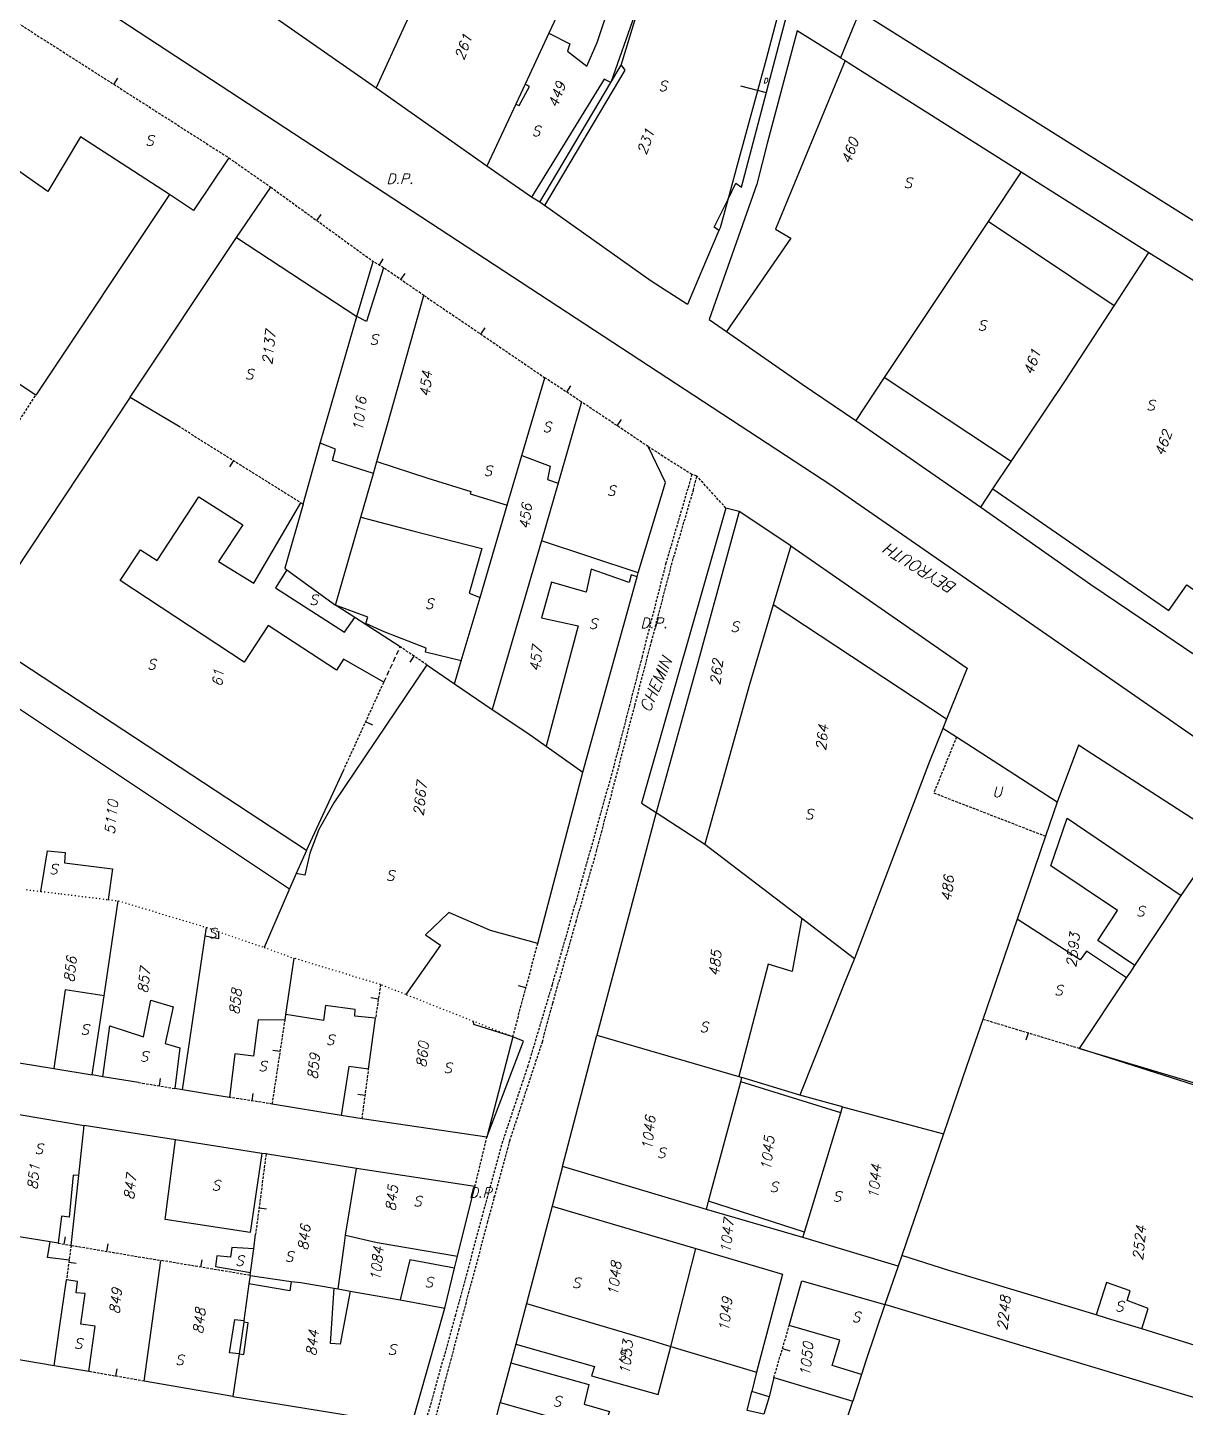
# Model space of a CAD drawing. Extents: x -334462 to -332769, y -29481 to -26664.
# Drawn here: x -334014.3 to -333899.5, y -28068.9 to -27932.1 of the extents above; entities that cross this region are included whole.
import ezdxf
from ezdxf.enums import TextEntityAlignment as Align

# ---------------------------------------------------------------- set-up
doc = ezdxf.new("R2010")
doc.units = 0
doc.header["$MEASUREMENT"] = 0
for name, pattern in [('DASHED', [0.75, 0.5, -0.25]), ('DOT', [0.25, 0, -0.25]), ('HIDDEN', [0.375, 0.25, -0.125])]:
    doc.linetypes.add(name, pattern=pattern)
for name, color, linetype in [('17', 7, 'CONTINUOUS'), ('18', 7, 'CONTINUOUS'), ('DP$DIVIDING$LINE', 7, 'CONTINUOUS'), ('EASEMENT$BOUNDA$', 7, 'CONTINUOUS'), ('ENC$$ST$$A$$TEXT', 7, 'CONTINUOUS'), ('MAP$SHEET$BOUND$', 7, 'CONTINUOUS'), ('PARCEL$BOUNDARY', 7, 'CONTINUOUS'), ('PARCEL$NUMBER', 7, 'CONTINUOUS'), ('STREET$TEXT', 7, 'CONTINUOUS'), ('STRUC$$FOOTPRINT', 7, 'CONTINUOUS')]:
    doc.layers.add(name, color=color, linetype=linetype)
doc.styles.add('ITALICT', font='ITALICT', dxfattribs={"height": 0.2})

msp = doc.modelspace()

# ---------------------------------------------------------------- linework, layer by layer
at = {"layer": '17', "color": 1, "linetype": 'Continuous'}
for p, q in [((-333975.96, -27994.38), (-333976.38, -27995)), ((-334010.17, -28054.47), (-334009.43, -28054.58)), ((-334005.5, -28065.78), (-334005.37, -28065.04))]:
    msp.add_line(p, q, dxfattribs=at)
at = {"layer": '17', "color": 5, "linetype": 'Continuous'}
for p, q in [((-333980.74, -28000.9), (-333980.06, -28001.21)), ((-333915.07, -28031.75), (-333915.29, -28032.47))]:
    msp.add_line(p, q, dxfattribs=at)
at = {"layer": '18', "color": 1, "linetype": 'Continuous'}
for p, q in [((-334005.71, -27937.71), (-334005.31, -27937.08)), ((-333985.59, -27951.2), (-333985.15, -27950.59)), ((-333979.39, -27955.63), (-333979, -27954.99)), ((-333977.26, -27957.06), (-333976.84, -27956.44)), ((-333969.33, -27962.46), (-333968.9, -27961.85)), ((-333960.82, -27968.22), (-333960.4, -27967.6)), ((-333955.82, -27971.55), (-333955.4, -27970.93)), ((-333964.86, -28027.27), (-333965.59, -28027.08)), ((-333979.48, -28028.38), (-333980.22, -28028.26)), ((-333989.21, -28033.58), (-333989.96, -28033.47)), ((-334001.2, -28037), (-334001.08, -28036.26)), ((-333992.01, -28038.48), (-333991.89, -28037.74)), ((-333980.79, -28037.93), (-333981.53, -28037.83)), ((-333991.32, -28049.09), (-333990.58, -28049.19)), ((-334010.62, -28052.69), (-334010.5, -28051.95)), ((-334006.41, -28053.4), (-334006.29, -28052.65)), ((-333997.08, -28054.96), (-333996.96, -28054.22)), ((-333939.42, -28063.04), (-333938.71, -28063.25))]:
    msp.add_line(p, q, dxfattribs=at)
at = {"layer": '18', "color": 2, "linetype": 'Continuous'}
msp.add_line((-333993.85, -27974.99), (-333994.25, -27975.63), dxfattribs=at)
at = {"layer": 'DP$DIVIDING$LINE', "color": 30, "linetype": 'HIDDEN'}
for p, q in [((-333994.31, -27944.99), (-333990.16, -27947.89)), ((-334016.69, -27973.51), (-334013.45, -27968.52)), ((-333952.74, -27973.61), (-333948.4, -27976.37)), ((-333945.03, -27979.71), (-333947.92, -27976.54)), ((-333969.92, -28046.98), (-333968.73, -28042.09))]:
    msp.add_line(p, q, dxfattribs=at)
at = {"layer": 'DP$DIVIDING$LINE', "color": 2, "linetype": 'HIDDEN'}
msp.add_line((-333947.92, -27976.54), (-333948.4, -27976.37), dxfattribs=at)
for points in [[(-333948.4, -27976.37), (-333950.98, -27985.17), (-333953.35, -27994.44), (-333956.15, -28005.3), (-333959.31, -28016.59), (-333962.26, -28026.96), (-333964.67, -28035.01), (-333967.18, -28042.51), (-333969.17, -28049.78), (-333971.83, -28059.69), (-333974.81, -28070.3), (-333975.41, -28073.28), (-333976.28, -28079.36), (-333977.24, -28085.43), (-333979.49, -28095.94), (-333981.41, -28105.38), (-333982.33, -28109.07), (-333983.79, -28113.72), (-333985.07, -28116.95), (-333986.77, -28120.89), (-333988.22, -28124.19), (-333989, -28125.27)], [(-333974.03, -28070.8), (-333973.08, -28067.14), (-333971.51, -28061.22), (-333968.66, -28050.56), (-333966.46, -28042.43), (-333963.23, -28032.64), (-333962.2, -28028.8), (-333959.88, -28020.71), (-333957.85, -28013.71), (-333954.06, -27999.26), (-333952.41, -27992.95), (-333950.32, -27984.96), (-333948.26, -27977.93), (-333947.92, -27976.54)]]:
    msp.add_lwpolyline(points, dxfattribs=at)
at = {"layer": 'EASEMENT$BOUNDA$', "color": 3, "linetype": 'HIDDEN'}
msp.add_lwpolyline([(-333922.18, -28002.41), (-333924.42, -28007.95), (-333913.34, -28012.24)], dxfattribs=at)
at = {"layer": 'ENC$$ST$$A$$TEXT', "color": 1, "linetype": 'Continuous'}
msp.add_line((-333941.02, -27938.53), (-333943.54, -27937.87), dxfattribs=at)
at = {"layer": 'MAP$SHEET$BOUND$', "color": 6, "linetype": 'Continuous'}
msp.add_lwpolyline([(-334051.2, -27899.63), (-334011.34, -27927.19), (-333934.63, -27977.41), (-333882.66, -28013.43), (-333877.31, -28017.15)], dxfattribs=at)
at = {"layer": 'PARCEL$BOUNDARY', "color": 2, "linetype": 'HIDDEN'}
for p, q in [((-334021.21, -27927.8), (-333994.31, -27944.99)), ((-333990.16, -27947.89), (-333980.01, -27955.25)), ((-333978.98, -27955.88), (-333980.01, -27955.25)), ((-333974.97, -27958.64), (-333978.98, -27955.88)), ((-333959.36, -27969.18), (-333962.98, -27966.79)), ((-333952.74, -27973.61), (-333959.36, -27969.18)), ((-333999.31, -27971.57), (-333987.16, -27979.19)), ((-333974.68, -27995.25), (-333977.32, -27993.46)), ((-333982.96, -28005.74), (-333978.94, -27996.96)), ((-333966.16, -28032.14), (-333963.69, -28022.88)), ((-333979.27, -28026.95), (-333979.77, -28030.28)), ((-333990, -28038.79), (-333988.74, -28030.47)), ((-333909.97, -28033.3), (-333919.55, -28030.4)), ((-333981.1, -28040.27), (-333980.45, -28035.32)), ((-334003.26, -28036.65), (-333999.67, -28037.25)), ((-333990, -28038.79), (-333994.24, -28038.13)), ((-334011.23, -28052.59), (-334009.94, -28052.8)), ((-334009.94, -28052.8), (-334010.15, -28054.28)), ((-334009.94, -28052.8), (-334001.05, -28054.3)), ((-334010.15, -28054.28), (-334010.41, -28056.21)), ((-333992.21, -28055.78), (-334001.05, -28054.3)), ((-333940.28, -28065.9), (-333938.75, -28060.76)), ((-334002.7, -28066.27), (-334008.19, -28065.31))]:
    msp.add_line(p, q, dxfattribs=at)
at = {"layer": 'PARCEL$BOUNDARY', "color": 7, "linetype": 'Continuous'}
for p, q in [((-333955.42, -27935.81), (-333953.46, -27929.44)), ((-333961.78, -27930.93), (-333962.58, -27932.64)), ((-333962.58, -27932.64), (-333964.94, -27937.7)), ((-333956.43, -27937.52), (-333955.42, -27935.81)), ((-333933.66, -27935.07), (-333933.22, -27935.35)), ((-333963.47, -27949.38), (-333956.43, -27937.52)), ((-333968.73, -27945.81), (-333979.72, -27938.09)), ((-333964.94, -27937.7), (-333965.86, -27939.67)), ((-333965.86, -27939.67), (-333968.73, -27945.81)), ((-333964.31, -27948.88), (-333968.73, -27945.81)), ((-333915.78, -27946.38), (-333919.04, -27951.29)), ((-333915.78, -27946.38), (-333903.11, -27954.36)), ((-334000.19, -27948.61), (-334013.45, -27968.52)), ((-333993.54, -27952.89), (-333990.16, -27947.89)), ((-333963.47, -27949.38), (-333964.31, -27948.88)), ((-333963.01, -27949.7), (-333963.47, -27949.38)), ((-333919.04, -27951.29), (-333929.33, -27966.78)), ((-334013.45, -27968.52), (-334037.61, -27952.62)), ((-334004.1, -27968.71), (-333993.54, -27952.89)), ((-333981.62, -27960.71), (-333980.01, -27955.25)), ((-333906.54, -27959.65), (-333903.11, -27954.36)), ((-333903.11, -27954.36), (-333896.01, -27958.81)), ((-333985.25, -27973.29), (-333981.62, -27960.71)), ((-333929.33, -27966.78), (-333932.16, -27971.04)), ((-334004.1, -27968.71), (-334019.54, -27992.02)), ((-334004.1, -27968.71), (-333999.31, -27971.57)), ((-333959.36, -27969.18), (-333961.66, -27977.24)), ((-333932.16, -27971.04), (-333919.77, -27979.61)), ((-333986.95, -27979.32), (-333985.25, -27973.29)), ((-333966.72, -27979.41), (-333965.26, -27974.49)), ((-333979.97, -27976.27), (-333979.63, -27975.09)), ((-333918.56, -27977.81), (-333916.74, -27975.1)), ((-333981.22, -27980.62), (-333979.97, -27976.27)), ((-333961.66, -27977.24), (-333963.32, -27982.96)), ((-333919.77, -27979.61), (-333918.56, -27977.81)), ((-333987.16, -27979.19), (-333986.95, -27979.32)), ((-333969.41, -27988.56), (-333966.72, -27979.41)), ((-333943.72, -27980.05), (-333945.03, -27979.71)), ((-333938.59, -27983.46), (-333943.72, -27980.05)), ((-333983.73, -27989.35), (-333981.22, -27980.62)), ((-333963.32, -27982.96), (-333968.2, -27999.68)), ((-333938.59, -27983.46), (-333940.34, -27989.29)), ((-333988.56, -27985.83), (-333983.73, -27989.35)), ((-333959.21, -28005.88), (-333953.84, -27986.52)), ((-333953.84, -27986.52), (-333953.74, -27986.13)), ((-333981.83, -27990.57), (-333983.73, -27989.35)), ((-333971.27, -27994.86), (-333969.41, -27988.56)), ((-333971.94, -27997.12), (-333971.27, -27994.86)), ((-334021.68, -27995.22), (-333988.3, -28017.45)), ((-333974.68, -27995.25), (-333971.94, -27997.12)), ((-333971.94, -27997.12), (-333968.2, -27999.68)), ((-333923.16, -28000.65), (-333923.52, -28001.55)), ((-333922.18, -28002.41), (-333923.52, -28001.55)), ((-333962.84, -28003.31), (-333959.21, -28005.88)), ((-333912.19, -28008.88), (-333922.18, -28002.41)), ((-333986.6, -28013.67), (-333982.96, -28005.74)), ((-333963.69, -28022.88), (-333959.21, -28005.88)), ((-333951.94, -28009.9), (-333947.12, -28013.02)), ((-333912.19, -28008.88), (-333913.34, -28012.24)), ((-333986.6, -28013.67), (-333987.64, -28015.94)), ((-333947.12, -28013.02), (-333937.5, -28020.37)), ((-333987.64, -28015.94), (-333988.3, -28017.45)), ((-333988.3, -28017.45), (-333990.82, -28023.27)), ((-334006.68, -28028.08), (-334005.27, -28018.64)), ((-333937.5, -28020.37), (-333932.29, -28024.35)), ((-333916.16, -28020.45), (-333919.55, -28030.4)), ((-333998.9, -28037.38), (-333996.65, -28022.15)), ((-333996.65, -28022.15), (-333996.52, -28021.29)), ((-333988.66, -28029.92), (-333987.84, -28024.34)), ((-333909.97, -28033.3), (-333905.32, -28026.29)), ((-334007.87, -28035.91), (-334006.68, -28028.08)), ((-333988.74, -28030.47), (-333988.66, -28029.92)), ((-333980.45, -28035.32), (-333979.77, -28030.28)), ((-333961.23, -28044.97), (-333957.84, -28031.95)), ((-333957.84, -28031.95), (-333943.74, -28036.07)), ((-334016.71, -28034.44), (-334011.66, -28035.26)), ((-334011.66, -28035.26), (-334007.87, -28035.91)), ((-334006.8, -28036.09), (-334007.87, -28035.91)), ((-334003.26, -28036.65), (-334006.8, -28036.09)), ((-333943.74, -28036.07), (-333943.45, -28036.15)), ((-333943.57, -28036.58), (-333943.45, -28036.15)), ((-333937.7, -28037.92), (-333943.45, -28036.15)), ((-333998.9, -28037.38), (-333999.67, -28037.25)), ((-333946.75, -28048.42), (-333943.57, -28036.58)), ((-333983.17, -28039.92), (-333990, -28038.79)), ((-333933.46, -28039.08), (-333937.7, -28037.92)), ((-334017.51, -28039.44), (-334008.64, -28040.91)), ((-333981.1, -28040.27), (-333983.17, -28039.92)), ((-333968.73, -28042.09), (-333981.1, -28040.27)), ((-333937.24, -28051.48), (-333933.64, -28039.68)), ((-333933.64, -28039.68), (-333933.46, -28039.08)), ((-333933.46, -28039.08), (-333923.46, -28041.76)), ((-334009.19, -28045.87), (-334008.64, -28040.91)), ((-333999.59, -28042.33), (-334008.64, -28040.91)), ((-333991.03, -28043.68), (-333999.59, -28042.33)), ((-333923.46, -28041.76), (-333927.6, -28053.8)), ((-333990.62, -28043.74), (-333991.03, -28043.68)), ((-333982.73, -28051.8), (-333981.67, -28045.19)), ((-333969.92, -28046.98), (-333981.67, -28045.19)), ((-333961.23, -28044.97), (-333962.26, -28048.9)), ((-333946.97, -28049.26), (-333961.23, -28044.97)), ((-334009.94, -28052.8), (-334009.19, -28045.87)), ((-333971.64, -28053.87), (-333969.92, -28046.98)), ((-333946.97, -28049.26), (-333946.75, -28048.42)), ((-333962.26, -28048.9), (-333964.79, -28058.56)), ((-333937.4, -28052.02), (-333946.97, -28049.26)), ((-334012.04, -28052.46), (-334015.91, -28051.81)), ((-334011.23, -28052.59), (-334012.04, -28052.46)), ((-333991.85, -28053.16), (-333991.66, -28051.68)), ((-333937.4, -28052.02), (-333937.24, -28051.48)), ((-333927.97, -28054.86), (-333937.4, -28052.02)), ((-333992.17, -28055.5), (-333991.85, -28053.16)), ((-333971.95, -28055.07), (-333971.64, -28053.87)), ((-333950.51, -28062.82), (-333948.01, -28053.1)), ((-333927.6, -28053.8), (-333927.97, -28054.86)), ((-334002.7, -28066.27), (-334001.05, -28054.3)), ((-333972.91, -28059.04), (-333971.95, -28055.07)), ((-333927.97, -28054.86), (-333929.29, -28058.66)), ((-333992.33, -28056.63), (-333992.83, -28060.26)), ((-333992.21, -28055.78), (-333992.33, -28056.63)), ((-333992.21, -28055.78), (-333992.17, -28055.5)), ((-333992.21, -28055.78), (-333988.14, -28056.37)), ((-333983.87, -28057.06), (-333983.47, -28057.12)), ((-333983.47, -28057.12), (-333982.3, -28057.33)), ((-333982.3, -28057.33), (-333977.33, -28058.21)), ((-333977.33, -28058.21), (-333972.91, -28059.04)), ((-333976.2, -28070.67), (-333972.91, -28059.04)), ((-333964.79, -28058.56), (-333965.87, -28062.6)), ((-333879.34, -28073.71), (-333929.29, -28058.66)), ((-333992.84, -28060.4), (-333993.28, -28063.57)), ((-333992.83, -28060.26), (-333992.84, -28060.4)), ((-334011.62, -28064.74), (-334020.49, -28063.26)), ((-333950.51, -28062.82), (-333941.99, -28065.36)), ((-334008.19, -28065.31), (-334011.62, -28064.74)), ((-333993.28, -28063.57), (-333993.9, -28067.79)), ((-333966.36, -28064.44), (-333967.4, -28068.37)), ((-333941.99, -28065.36), (-333942.47, -28067.29)), ((-333940.28, -28065.9), (-333940.74, -28067.83)), ((-333940.28, -28065.9), (-333932.46, -28068.25)), ((-333931.6, -28065.62), (-333932.46, -28068.25)), ((-333993.9, -28067.79), (-334002.7, -28066.27)), ((-333942.94, -28069.18), (-333942.47, -28067.29)), ((-333940.74, -28067.83), (-333942.47, -28067.29)), ((-333968.38, -28072.26), (-333967.4, -28068.37)), ((-333967.4, -28068.37), (-333956.11, -28071.58)), ((-333933.84, -28072.32), (-333932.46, -28068.25))]:
    msp.add_line(p, q, dxfattribs=at)
at = {"layer": 'PARCEL$BOUNDARY', "color": 7, "linetype": 'DASHED'}
msp.add_line((-333978.94, -27996.96), (-333977.32, -27993.46), dxfattribs=at)
at = {"layer": 'PARCEL$BOUNDARY', "color": 2, "linetype": 'DOT'}
for p, q in [((-334014.4, -28017.53), (-334012.96, -28017.71)), ((-334006.29, -28018.52), (-334005.27, -28018.64)), ((-334005.27, -28018.64), (-333996.52, -28021.29)), ((-333996.52, -28021.29), (-333995.35, -28021.7)), ((-333995.35, -28021.7), (-333990.82, -28023.27)), ((-333990.82, -28023.27), (-333987.84, -28024.34)), ((-333979.27, -28026.95), (-333987.84, -28024.34)), ((-333976.77, -28027.94), (-333979.27, -28026.95)), ((-333970.05, -28030.6), (-333976.77, -28027.94)), ((-333966.16, -28032.14), (-333970.05, -28030.6))]:
    msp.add_line(p, q, dxfattribs=at)
at = {"layer": 'PARCEL$BOUNDARY', "color": 7, "linetype": 'Continuous'}
for points in [[(-333915.39, -27891.47), (-333921.16, -27905.24), (-333930.72, -27927.89), (-333933.66, -27935.07)], [(-333979.72, -27938.09), (-333990.72, -27930.41), (-333987.3, -27923.23), (-333983.79, -27916.1)], [(-333979.72, -27938.09), (-333976.83, -27931.81), (-333975.57, -27929.24), (-333973.63, -27925.28), (-333973.49, -27925)], [(-333939.27, -27928.39), (-333941.05, -27935.22), (-333943.91, -27945.7), (-333944.86, -27949.16)], [(-333933.66, -27935.07), (-333937.96, -27932.4), (-333940.91, -27943.44), (-333941.97, -27947.61), (-333946.7, -27961.03), (-333944.99, -27962.21)], [(-333933.22, -27935.35), (-333932.92, -27935.53), (-333915.78, -27946.38)], [(-333994.31, -27944.99), (-333997.8, -27950.22), (-334000.19, -27948.61)], [(-333945.74, -27952.19), (-333947.52, -27956.39), (-333948.84, -27959.52), (-333952.46, -27957.2), (-333963.01, -27949.7)], [(-333944.86, -27949.16), (-333945.62, -27951.92), (-333945.74, -27952.19)], [(-333979.63, -27975.09), (-333978.59, -27971.43), (-333974.97, -27958.64)], [(-333916.74, -27975.1), (-333911.42, -27967.15), (-333906.54, -27959.65)], [(-333944.99, -27962.21), (-333937.46, -27967.41), (-333932.16, -27971.04)], [(-333965.26, -27974.49), (-333964.31, -27971.27), (-333962.98, -27966.79)], [(-333953.74, -27986.13), (-333951.01, -27977.19), (-333952.74, -27973.61)], [(-333986.95, -27979.32), (-333988.76, -27985.68), (-333988.56, -27985.83)], [(-333945.03, -27979.71), (-333953.41, -28008.96), (-333951.94, -28009.9)], [(-333919.77, -27979.61), (-333908.87, -27987.28), (-333902.35, -27991.69), (-333898.73, -27994.14)], [(-333938.59, -27983.46), (-333921.13, -27995.59), (-333923.16, -28000.65)], [(-333940.34, -27989.29), (-333942.71, -27997.2), (-333947.12, -28013.02)], [(-333977.32, -27993.46), (-333979.01, -27992.38), (-333981.83, -27990.57)], [(-333968.2, -27999.68), (-333964.66, -28002.02), (-333962.84, -28003.31)], [(-333923.52, -28001.55), (-333924.84, -28004.83), (-333932.29, -28024.35)], [(-333895.94, -28012.33), (-333908.65, -28004.15), (-333910.09, -28003.2), (-333912.19, -28008.88)], [(-333951.94, -28009.9), (-333954.76, -28020.45), (-333957.84, -28031.95)], [(-333913.34, -28012.24), (-333914.98, -28017), (-333916.16, -28020.45)], [(-333899.89, -28018.12), (-333898.96, -28016.73), (-333896.1, -28012.59)], [(-333904.5, -28025.07), (-333904.3, -28024.77), (-333901.65, -28020.78), (-333899.89, -28018.12)], [(-333932.29, -28024.35), (-333933.3, -28026.88), (-333937.7, -28037.92)], [(-333905.32, -28026.29), (-333904.9, -28025.67), (-333904.5, -28025.07)], [(-333919.55, -28030.4), (-333921.2, -28035.07), (-333923.46, -28041.76)], [(-333968.73, -28042.09), (-333965.09, -28032.57), (-333966.16, -28032.14)], [(-333885.83, -28041.01), (-333895.59, -28037.89), (-333909.97, -28033.3)], [(-333994.24, -28038.13), (-333996.14, -28037.83), (-333998.9, -28037.38)], [(-333981.67, -28045.19), (-333986.13, -28044.47), (-333990.29, -28043.79), (-333990.62, -28043.74)], [(-333962.26, -28048.9), (-333953.07, -28051.61), (-333948.01, -28053.1)], [(-333983.47, -28057.12), (-333982.88, -28052.85), (-333982.73, -28051.8)], [(-333982.73, -28051.8), (-333979.6, -28052.53), (-333971.64, -28053.87)], [(-333948.01, -28053.1), (-333939.44, -28055.65), (-333941.99, -28065.36)], [(-333908.34, -28059.69), (-333922.95, -28055.31), (-333927.6, -28053.8)], [(-334011.62, -28064.74), (-334011.05, -28060.76), (-334010.41, -28056.21)], [(-333988.14, -28056.37), (-333987.19, -28056.5), (-333983.87, -28057.06)], [(-333938.75, -28060.76), (-333937.51, -28056.31), (-333929.29, -28058.66)], [(-333964.79, -28058.56), (-333952.64, -28062.18), (-333950.51, -28062.82)], [(-333929.29, -28058.66), (-333931.15, -28064.26), (-333931.6, -28065.62)], [(-333903.81, -28061.09), (-333907.19, -28060.04), (-333908.34, -28059.69)], [(-333889.98, -28065.4), (-333892.59, -28064.57), (-333903.81, -28061.09)], [(-333965.87, -28062.6), (-333966.1, -28063.45), (-333966.36, -28064.44)], [(-333993.9, -28067.79), (-333984.53, -28069.31), (-333976.2, -28070.67)]]:
    msp.add_lwpolyline(points, dxfattribs=at)
at = {"layer": 'PARCEL$BOUNDARY', "color": 2, "linetype": 'HIDDEN'}
for points in [[(-333974.97, -27958.64), (-333970.3, -27961.8), (-333962.98, -27966.79)], [(-333990.62, -28043.74), (-333991.2, -28048.19), (-333991.66, -28051.68)]]:
    msp.add_lwpolyline(points, dxfattribs=at)
at = {"layer": 'PARCEL$BOUNDARY', "color": 2, "linetype": 'DOT'}
msp.add_lwpolyline([(-334012.96, -28017.71), (-334010.98, -28017.95), (-334006.29, -28018.52)], dxfattribs=at)
at = {"layer": 'STRUC$$FOOTPRINT', "color": 1, "linetype": 'Continuous'}
for p, q in [((-333906.54, -27959.65), (-333919.04, -27951.29)), ((-333993.54, -27952.89), (-333981.62, -27960.71)), ((-333916.74, -27975.1), (-333929.33, -27966.78)), ((-333953.74, -27986.13), (-333963.32, -27982.96)), ((-333923.16, -28000.65), (-333940.34, -27989.29)), ((-333986.6, -28013.67), (-334019.54, -27992.02)), ((-333966.16, -28032.14), (-333968.73, -28042.09)), ((-333933.64, -28039.68), (-333943.57, -28036.58)), ((-333937.24, -28051.48), (-333946.75, -28048.42))]:
    msp.add_line(p, q, dxfattribs=at)
for points in [[(-333863.14, -27973.58), (-333931.4, -27930.71), (-333929.49, -27927.39), (-333929.91, -27927.13), (-333928.12, -27923.83), (-333928.45, -27923.47), (-333926.52, -27920.09), (-333927.01, -27919.83), (-333925.19, -27916.54), (-333925.56, -27916.22), (-333923.77, -27912.99), (-333924.07, -27912.83), (-333922.1, -27909.34), (-333922.58, -27909.02), (-333920.68, -27905.83), (-333921.03, -27905.46), (-333919.32, -27902.5), (-333919.54, -27902.27), (-333917.71, -27898.88), (-333918.02, -27898.49), (-333916.32, -27895.28), (-333916.54, -27894.93), (-333914.82, -27891.75), (-333915.39, -27891.47)], [(-333944.86, -27949.16), (-333944.05, -27947.51), (-333943.48, -27947.89), (-333938.34, -27928.28), (-333939.26, -27927.96)], [(-333962.58, -27932.64), (-333960.51, -27933.69), (-333960.73, -27934.43), (-333958.82, -27935.89), (-333957.8, -27933.57), (-333956.72, -27930.29), (-333954.08, -27930.86), (-333956.43, -27937.52)], [(-333955.42, -27935.81), (-333955.07, -27936.31), (-333963.01, -27949.7)], [(-333933.22, -27935.35), (-333940.12, -27952.05), (-333938.61, -27952.94), (-333944.99, -27962.21)], [(-334000.19, -27948.61), (-334009.02, -27942.92), (-334012.25, -27948.32), (-334027.67, -27937.53)], [(-333956.43, -27937.52), (-333957.09, -27937.2), (-333964.31, -27948.88)], [(-333965.86, -27939.67), (-333965.53, -27939.81), (-333964.51, -27937.93), (-333964.94, -27937.7)], [(-333945.74, -27952.19), (-333946.21, -27951.87), (-333944.86, -27949.16)], [(-333978.98, -27955.88), (-333980.67, -27961.22), (-333981.62, -27960.71)], [(-333979.97, -27976.27), (-333984.03, -27975.01), (-333983.74, -27973.87), (-333985.25, -27973.29)], [(-333965.26, -27974.49), (-333962.45, -27975.54), (-333962.73, -27976.88), (-333961.66, -27977.24)], [(-333979.63, -27975.09), (-333974.57, -27976.73), (-333970.33, -27978.07), (-333970.38, -27978.3), (-333966.72, -27979.41)], [(-333978.94, -27996.96), (-333982.93, -27994.69), (-333983.63, -27995.78), (-333990.4, -27991.36), (-333992.78, -27994.97), (-334005.1, -27986.9), (-334003.07, -27983.85), (-334001.42, -27984.9), (-333997.3, -27978.59), (-333992.94, -27981.36), (-333995.32, -27985.01), (-333991.85, -27987.15), (-333987.16, -27979.19)], [(-333918.56, -27977.81), (-333901.12, -27989.85), (-333899.34, -27987.33), (-333895.85, -27989.78)], [(-333943.72, -27980.05), (-333947.64, -27994.43), (-333951.94, -28009.9)], [(-333981.22, -27980.62), (-333976.08, -27981.98), (-333969.22, -27983.71), (-333970.5, -27988.16), (-333969.41, -27988.56)], [(-333988.56, -27985.83), (-333989.69, -27987.63), (-333982.86, -27992), (-333981.83, -27990.57)], [(-333953.84, -27986.52), (-333954.42, -27986.33), (-333954.63, -27987.1), (-333958.4, -27985.78), (-333958.88, -27988.04), (-333962.32, -27987.05), (-333963.31, -27990.6), (-333959.68, -27991.38), (-333962.84, -28003.31)], [(-333971.27, -27994.86), (-333974.8, -27994.01), (-333974.74, -27993.59), (-333978.9, -27991.98), (-333980.72, -27991.15), (-333980.53, -27990.53), (-333983.73, -27989.35)], [(-333974.68, -27995.25), (-333983.91, -28008.94), (-333985.4, -28011.59), (-333986.29, -28013.92), (-333986.78, -28016.11), (-333987.64, -28015.94)], [(-333904.5, -28025.07), (-333908.17, -28022.57), (-333906.23, -28019.62), (-333912.84, -28015.18), (-333911.22, -28010.44), (-333899.89, -28018.12)], [(-333909.97, -28033.3), (-333895.52, -28037.63), (-333894.46, -28037.95), (-333885.76, -28040.59), (-333881.99, -28041.64), (-333879.21, -28026.28), (-333879.88, -28024.16), (-333896.1, -28012.59)], [(-334012.96, -28017.71), (-334012.29, -28013.69), (-334010.53, -28013.85), (-334010.6, -28014.89), (-334005.85, -28015.47), (-334006.29, -28018.52)], [(-333963.69, -28022.88), (-333968.38, -28021.6), (-333972.49, -28019.8), (-333974.81, -28022.02), (-333973.33, -28023.04), (-333976.77, -28027.94)], [(-333937.5, -28020.37), (-333938.48, -28025.64), (-333940.83, -28024.91), (-333943.74, -28036.07)], [(-333905.32, -28026.29), (-333909.29, -28023.63), (-333909.9, -28024.49), (-333916.16, -28020.45)], [(-333995.35, -28021.7), (-333995.34, -28022.4), (-333996.65, -28022.15)], [(-334006.68, -28028.08), (-334010.54, -28027.48), (-334011.66, -28035.26)], [(-334006.8, -28036.09), (-334006.12, -28031.05), (-334002.77, -28032.12), (-334002.05, -28028.5), (-333999.84, -28029.17), (-334000.62, -28032.79), (-333999.16, -28033.21), (-333999.67, -28037.25)], [(-333979.77, -28030.28), (-333981.83, -28030.08), (-333981.79, -28029.41), (-333984.74, -28029.03), (-333984.92, -28030.5), (-333988.66, -28029.92)], [(-333988.74, -28030.47), (-333991.42, -28030.44), (-333991.87, -28034.05), (-333993.71, -28033.82), (-333994.24, -28038.13)], [(-333966.16, -28032.14), (-333970.04, -28030.91), (-333970.05, -28030.6)], [(-333980.45, -28035.32), (-333982.43, -28035.07), (-333983.17, -28039.92)], [(-333991.03, -28043.68), (-333992.2, -28051.54), (-334000.62, -28050.24), (-333999.59, -28042.33)], [(-334009.19, -28045.87), (-334009.74, -28045.83), (-334010.13, -28050.01), (-334010.9, -28049.91), (-334011.23, -28052.59)], [(-334010.15, -28054.28), (-334012.28, -28053.99), (-334012.04, -28052.46)], [(-333991.85, -28053.16), (-333994.02, -28053), (-333994.16, -28053.96), (-333995.51, -28053.84), (-333995.63, -28054.9), (-333992.17, -28055.5)], [(-333971.95, -28055.07), (-333976.37, -28054.22), (-333977.33, -28058.21)], [(-334008.19, -28065.31), (-334007.56, -28060.8), (-334008.98, -28060.61), (-334008.55, -28057.57), (-334009.45, -28057.52), (-334009.3, -28056.38), (-334010.41, -28056.21)], [(-333988.14, -28056.37), (-333988.28, -28057.31), (-333992.33, -28056.63)], [(-333903.81, -28061.09), (-333903.19, -28059.07), (-333905.26, -28058.28), (-333904.96, -28057.3), (-333907.3, -28056.47), (-333908.34, -28059.69)], [(-333982.3, -28057.33), (-333983.27, -28062.61), (-333984.24, -28062.53), (-333983.87, -28057.06)], [(-333993.28, -28063.57), (-333994.24, -28063.44), (-333993.72, -28060.14), (-333992.83, -28060.26)], [(-333993.28, -28063.57), (-333992.82, -28063.63), (-333992.4, -28060.49), (-333992.84, -28060.4)], [(-333931.6, -28065.62), (-333934.51, -28064.72), (-333933.73, -28062.19), (-333938.75, -28060.76)], [(-333965.87, -28062.6), (-333958.06, -28064.81), (-333958.36, -28065.75), (-333951.75, -28067.58), (-333950.51, -28062.82)], [(-333966.36, -28064.44), (-333958.64, -28066.61), (-333959.09, -28068.54), (-333956.59, -28069.26), (-333956.86, -28070.06), (-333955.83, -28070.4), (-333956.11, -28071.58)], [(-333940.74, -28067.83), (-333941.29, -28069.53), (-333942.94, -28069.18)]]:
    msp.add_lwpolyline(points, dxfattribs=at)

# ---------------------------------------------------------------- texts
at = {"layer": 'DP$DIVIDING$LINE', "color": 2, "linetype": 'Continuous', "style": 'ITALICT'}
for p in [(-333977.35, -27947.06), (-333969.17, -28047.56)]:
    msp.add_text('D.P.', height=1, dxfattribs=at).set_placement(p, align=Align.MIDDLE)
at = {"layer": 'DP$DIVIDING$LINE', "color": 4, "linetype": 'Continuous', "style": 'ITALICT'}
msp.add_text('D.P.', height=1, dxfattribs=at).set_placement((-333952.17, -27991.1), align=Align.MIDDLE)
at = {"layer": 'EASEMENT$BOUNDA$', "color": 3, "linetype": 'Continuous', "style": 'ITALICT'}
msp.add_text('U', height=1, dxfattribs=at).set_placement((-333918.14, -28007.86), align=Align.MIDDLE)
at = {"layer": 'ENC$$ST$$A$$TEXT', "color": 1, "linetype": 'Continuous', "style": 'ITALICT'}
msp.add_text('D', height=0.5, dxfattribs=at).set_placement((-333941.11, -27937.33), align=Align.MIDDLE)
at = {"layer": 'PARCEL$NUMBER', "color": 7, "linetype": 'Continuous', "style": 'ITALICT'}
for s, rotation, p in [('261', 69.9902, (-333971.06, -27934.01)), ('449', 69.9902, (-333961.79, -27938.73)), ('231', 69.9902, (-333952.98, -27943.39)), ('460', 69.9902, (-333932.73, -27944.31)), ('2137', 83.9793, (-333990.34, -27963.79)), ('461', 69.9902, (-333914.68, -27965.24)), ('454', 83.9793, (-333974.78, -27967.41)), ('1016', 83.9793, (-333981.35, -27970.39)), ('462', 69.9902, (-333901.68, -27973.28)), ('456', 83.9793, (-333964.9, -27980.54)), ('457', 83.9793, (-333963.85, -27994.65)), ('262', 83.9793, (-333945.97, -27995.97)), ('61', 83.9793, (-333995.39, -27996.55)), ('264', 83.9793, (-333935.49, -28002.48)), ('2667', 83.9793, (-333975.35, -28008.51)), ('5110', 83.9793, (-334005.96, -28010.36)), ('486', 83.9793, (-333923.06, -28017.42)), ('2593', 83.9793, (-333910.63, -28023.54)), ('485', 83.9793, (-333946.1, -28024.84)), ('856', 83.9793, (-334010.02, -28025.45)), ('857', 83.9793, (-334002.72, -28026.52)), ('858', 83.9793, (-333993.66, -28028.64)), ('860', 83.9793, (-333975.12, -28033.89)), ('859', 83.9793, (-333985.9, -28035.06)), ('1046', 83.9793, (-333952.69, -28041.66)), ('1045', 83.9793, (-333940.9, -28043.68)), ('851', 83.9793, (-334013.67, -28046)), ('847', 83.9793, (-334004.09, -28047)), ('1044', 83.9793, (-333930.28, -28046.49)), ('845', 83.9793, (-333978.16, -28048.13)), ('846', 83.9793, (-333986.84, -28052.03)), ('1047', 83.9793, (-333944.92, -28051.88)), ('2524', 83.9793, (-333904.04, -28052.57)), ('1084', 83.9793, (-333979.64, -28054.64)), ('1048', 83.9793, (-333956.07, -28056.11)), ('849', 83.9793, (-334005.53, -28058.32)), ('1049', 83.9793, (-333945.08, -28059.64)), ('2248', 83.9793, (-333917.48, -28059.52)), ('848', 83.9793, (-333997.24, -28060.3)), ('844', 83.9793, (-333986.03, -28062.48)), ('1053', 83.9793, (-333954.92, -28063.91)), ('1050', 83.9793, (-333937.04, -28064.1))]:
    msp.add_text(s, height=1, rotation=rotation, dxfattribs=at).set_placement(p, align=Align.MIDDLE)
at = {"layer": 'STREET$TEXT', "color": 7, "linetype": 'Continuous', "style": 'ITALICT'}
for s, rotation, p in [('BEYROUTH', 148.1238, (-333922.07, -27987.35)), ('CHEMIN', 66.7441, (-333952.59, -28000.06))]:
    msp.add_text(s, height=1.15, rotation=rotation, dxfattribs=at).set_placement(p)
at = {"layer": 'STRUC$$FOOTPRINT', "color": 1, "linetype": 'Continuous', "style": 'ITALICT'}
for p in [(-333951.3, -27937.87), (-334002.17, -27943.27), (-333963.85, -27942.33), (-333927, -27947.47), (-333919.65, -27961.6), (-333979.95, -27963), (-333992.29, -27966.43), (-333902.93, -27969.51), (-333962.78, -27971.67), (-333968.64, -27976.01), (-333956.41, -27977.98), (-333985.91, -27988.81), (-333974.45, -27989.19), (-333958.21, -27991.17), (-333944.17, -27991.47), (-334001.98, -27995.2), (-333936.8, -28010.05), (-334011.71, -28015.5), (-333978.31, -28016.13), (-333903.95, -28019.68), (-333995.95, -28021.84), (-333912.06, -28027.51), (-333947.23, -28031.15), (-334008.6, -28031.4), (-333984.27, -28032.42), (-334002.72, -28034.07), (-333990.97, -28035.03), (-333972.62, -28035.2), (-334013.14, -28043.23), (-333951.44, -28043.62), (-333995.59, -28046.85), (-333940.3, -28047.01), (-333975.61, -28048.43), (-333934.02, -28047.95), (-333993.25, -28054.32), (-333988.34, -28053.9), (-333974.5, -28056.46), (-333959.87, -28056.52), (-333932.12, -28059.9), (-333906.03, -28058.85), (-334009.24, -28062.53), (-333978.14, -28063.13), (-333955.35, -28063.68), (-333999.21, -28064.16), (-333961.78, -28068.26)]:
    msp.add_text('S', height=1, dxfattribs=at).set_placement(p, align=Align.MIDDLE)

doc.saveas('drawing.dxf')
